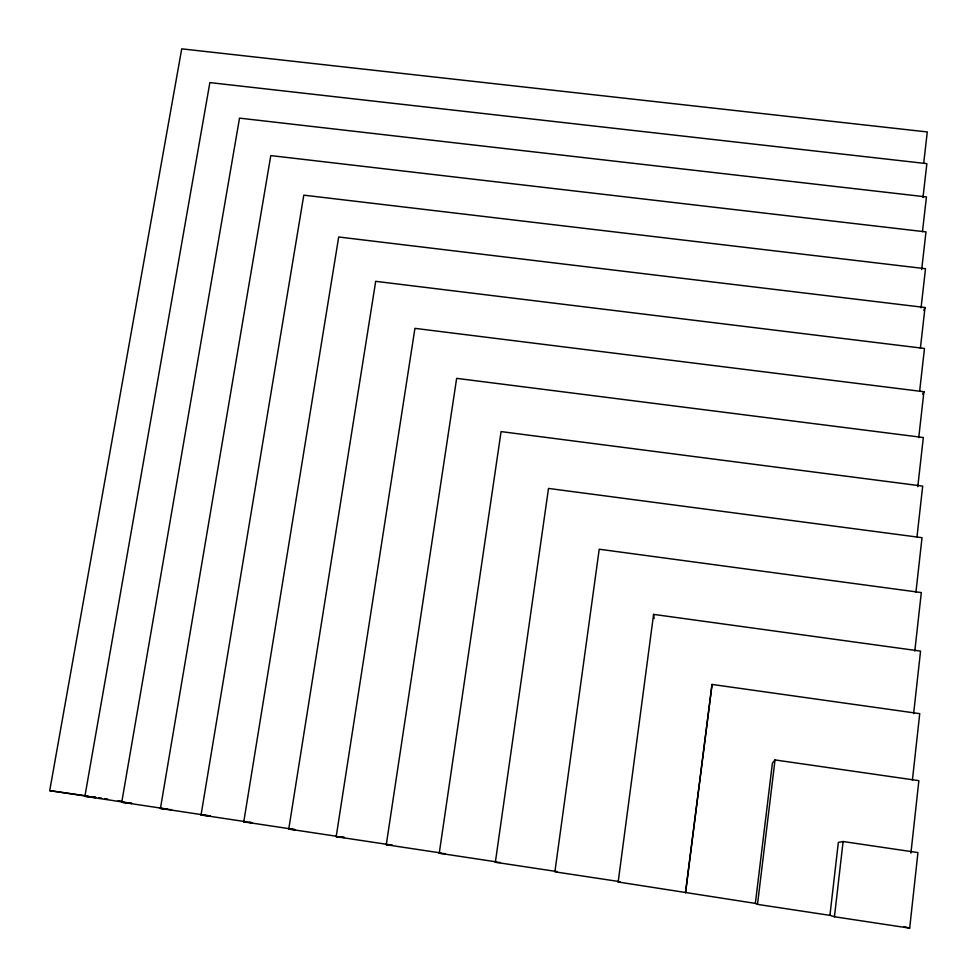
<?xml version="1.0" encoding="UTF-8"?>
<svg xmlns="http://www.w3.org/2000/svg" width="977" height="977" viewBox="0 0 977 977"><rect width="100%" height="100%" fill="white"/><g stroke="black" fill="none" stroke-linecap="round" stroke-linejoin="round"><path stroke-width="1.47" d="M910.918 853.116L918.868 780.66L775.03 759.935L772.404 763.11L755.368 903.395L757.505 904.384L829.925 915.351L834.443 916.756L909.685 928.15L917.94 852.579L843.114 841.527L838.351 842.394L829.925 915.351M915.925 592.282L922.019 537.68L548.5 488.427L495.351 862.251L556.805 871.557M914.802 651.061L921.311 592.575L599.219 549.221L554.887 871.826L618.49 881.449M913.629 713.589L920.554 651.109L653.589 614.386L618.172 881.999L755.368 903.395M912.396 780.232L919.736 713.662L712.038 684.437L685.524 892.196M920.383 348.239L925.011 307.511L338.701 236.996L243.774 821.828L294.871 829.546M919.687 390.8L924.474 348.459L375.693 281.327L288.765 829.058L336.906 836.336M918.746 437.574L923.912 391.728L414.932 328.357L336.186 836.678L392.009 845.117M917.794 486.656L923.326 437.525L456.65 378.355L386.269 844.726L440.932 852.994M916.963 537.142L922.691 486.094L501.079 431.602L439.247 853.239L495.742 861.787M834.443 916.756L843.114 841.527M923.717 163L927.283 131.944L181.722 48.85L49.717 790.637L95.648 797.586L84.901 796.292L209.872 82.593L926.868 163.647L922.984 197.488M922.459 231.708L926.44 196.927L239.524 118.132L121.759 802.215L167.25 809.09M921.677 269.615L925.988 231.903L270.788 155.587L160.436 808.431L210.153 815.942L201.054 814.965L303.798 195.156L925.512 268.724L921.042 307.902M757.505 904.384L775.03 759.935M685.573 892.819L712.038 684.437M923.827 310.283L925.011 307.511M922.667 394.207L923.912 391.728M618.172 881.999L619.968 881.669M495.351 862.251L500.2 862.459M439.247 853.239L445.365 853.666M386.269 844.726L392.07 845.227M336.186 836.678L344.429 837.472L339.911 836.788M288.765 829.058L295.274 829.729M243.774 821.828L252.261 822.756M160.436 808.431L171.647 809.762M121.759 802.215L132.054 803.46L84.901 796.292M49.717 790.637L88.028 796.108M92.546 796.792L95.563 797.244M98.579 797.696L101.596 798.16M104.612 798.612L107.629 799.064M118.193 800.664L121.209 801.116M201.054 814.965L246.155 821.779M249.172 822.231L252.176 822.683M903.798 926.648L909.685 928.15M653.589 614.386L654.077 618.502"/></g></svg>
